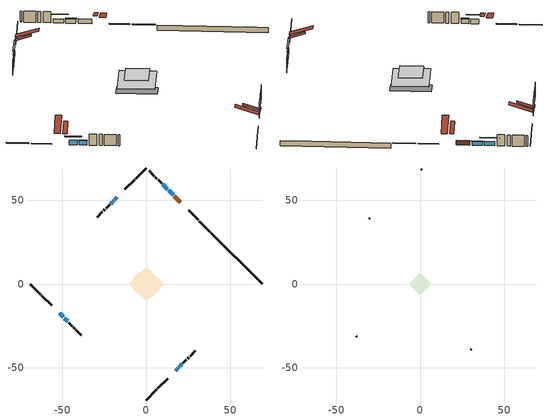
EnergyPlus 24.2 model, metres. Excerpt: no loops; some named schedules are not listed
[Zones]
conditioned space
 floor adiabatic (AdiabaticFloorConstruction): -10.33,0 0,10.33 10.33,0 0,-10.33 z3.1
 floor foundation (Slab1 construction): -7.65,3.83 -3.83,7.65 7.65,-3.83 3.83,-7.65 z-1.6
 wall outside (RimJoist1 construction): 0,-69.22 6.3,-62.91 / -69.22,0 -62.91,-6.3 / 0,69.22 -6.3,62.91 / 37.95,31.26 31.65,37.57 z0.66:0.96
 wall outside (RimJoist2 construction): 6.96,-62.25 12.7,-56.52 / -62.25,-6.96 -56.52,-12.7 / -6.96,62.25 -12.7,56.52 / 30.99,38.22 25.25,43.96 z0.66:0.96
 wall outside (AdiabaticWallConstruction 1): 20.4,48.82 16.72,52.49 z0.66:2.69
 wall outside (AdiabaticWallConstruction): 16.07,53.15 13.28,55.93 z0.66:2.36; -17.55,51.66 -18.84,50.37 / 17.55,-51.66 18.84,-50.37 z0.66:1.85; -51.66,-17.55 -49.56,-19.65 z0.66:2.59; -19.5,49.72 -19.7,49.52 / 19.5,-49.72 19.7,-49.52 z0.66:1.02; -20.35,48.86 -21.24,47.98 / 20.35,-48.86 21.24,-47.98 z0.66:2.29; -48.91,-20.31 -46.87,-22.35 z0.66:2.53; 12.63,56.59 9.76,59.45 z0.66:2.42
 wall outside (Wall1 construction): 21.89,-47.32 23.98,-45.24 / -46.21,-23 -44.13,-25.09 / -21.89,47.32 -23.98,45.24 / 9.11,60.11 7.02,62.2 z0.66:5.54
 wall outside (Wall2 construction): 24.64,-44.58 25.48,-43.73 / -43.47,-25.75 -42.63,-26.59 / -24.64,44.58 -25.48,43.73 / 6.36,62.85 5.52,63.7 z0.66:5.54
 wall outside (Wall3 construction): 26.14,-43.08 29.34,-39.87 / -41.97,-27.25 -38.77,-30.45 / -26.14,43.08 -29.34,39.87 / 4.86,64.36 1.66,67.56 z0.66:5.54
 wall foundation (FoundationWall1 construction): 38.61,30.61,-1.6 38.61,30.61,0.66 66.16,3.06,0.66 66.16,3.06,0.61 69.22,0,0.61 69.22,0,-1.6
 window (WindowConstruction): 16.07,53.15 13.28,55.93 z0.66:2.36
 window (WindowConstruction 5): -17.55,51.66 -18.84,50.37 z0.66:1.85
 window (WindowConstruction 6): 17.55,-51.66 18.84,-50.37 z0.66:1.85
 window (WindowConstruction 7): -51.66,-17.55 -49.56,-19.65 z0.66:2.59
 window (WindowConstruction 8): -19.5,49.72 -19.7,49.52 z0.66:1.02
 window (WindowConstruction 9): 19.5,-49.72 19.7,-49.52 z0.66:1.02
 window (WindowConstruction 1): -20.35,48.86 -21.24,47.98 z0.66:2.28
 window (WindowConstruction 2): 20.35,-48.86 21.24,-47.98 z0.66:2.28
 window (WindowConstruction 3): -48.91,-20.31 -46.87,-22.34 z0.66:2.53
 window (WindowConstruction 4): 12.63,56.59 9.76,59.45 z0.66:2.42
 door (Door): 20.4,48.82 16.72,52.49 z0.66:2.69
 ceiling adiabatic (AdiabaticFloorConstruction): 0,-10.33 10.33,0 0,10.33 -10.33,0 z3.1
 roof outside (Roof2 construction): 16.9,-52.32,5.54 12.46,-47.88,7.63 11.28,-49.05,7.63 15.73,-53.49,5.54; -52.32,-16.9,5.54 -47.88,-12.46,7.63 -49.05,-11.28,7.63 -53.49,-15.73,5.54; -16.9,52.32,5.54 -12.46,47.88,7.63 -11.28,49.05,7.63 -15.73,53.49,5.54; 21.06,48.16,5.54 16.61,43.72,7.63 17.78,42.55,7.63 22.23,46.99,5.54
attic - vented
 floor to conditioned space (Floor1 construction Reversed): -6.68,0 0,6.68 6.68,0 0,-6.68 z5.54
 wall outside (Wall4 construction): 30,-39.22 30.34,-38.87 / -38.11,-31.11 -37.77,-31.45 / -30,39.22 -30.34,38.87 / 1,68.22 0.66,68.56 z0.66:5.54
 roof outside (Roof1 construction): 15.07,-54.15,5.54 8.57,-47.64,8.6 6.85,-49.36,8.6 13.36,-55.86,5.54; -54.15,-15.07,5.54 -47.64,-8.57,8.6 -49.36,-6.85,8.6 -55.86,-13.36,5.54; -15.07,54.15,5.54 -8.57,47.64,8.6 -6.85,49.36,8.6 -13.36,55.86,5.54; 22.88,46.33,5.54 16.38,39.83,8.6 18.09,38.11,8.6 24.6,44.62,5.54
shading: 13.14,56.07 16.21,53.01 16.5,53.3 13.43,56.36 z2.57; -20.17,49.04 -16.22,52.99 -16.52,53.28 -20.46,49.33 z3.73; 20.17,-49.04 16.22,-52.99 16.52,-53.28 20.46,-49.33 z3.73; -48.23,-20.98 -52.99,-16.22 -53.28,-16.52 -48.52,-21.27 z4.47; -22.75,46.47 -16.45,52.77 -16.74,53.06 -23.04,46.76 z5.34; 22.75,-46.47 16.45,-52.77 16.74,-53.06 23.04,-46.76 z5.34; -21.38,47.84 -20.21,49.01 -20.5,49.3 -21.67,48.13 z2.49; 21.38,-47.84 20.21,-49.01 20.5,-49.3 21.67,-48.13 z2.49; -46.73,-22.49 -49.05,-20.17 -49.34,-20.46 -47.02,-22.78 z2.73; 8.43,60.78 13.96,55.26 14.25,55.55 8.72,61.07 z4.3
[Building]
Building 1: Terrain=Suburbs
[Site:Location]
Montreal Intl AP_QC: Latitude {deg}=45.47; Longitude {deg}=-73.74; Time Zone {hr}=-5; Elevation {m}=36; Keep Site Location Information=Yes
[Site:GroundTemperature:Shallow]
2.07863, -0.316383, -0.508184, 0.628371, 5.19101, 9.73239, 13.6695, 16.1636, 16.3755, 14.347, 10.5102, 6.10817
[Site:WaterMainsTemperature]
Calculation Method=Schedule; Temperature Schedule=mains temperature schedule
[Material] Roughness=Rough; Thermal Absorptance=0.9
Name | Thickness {m} | Conductivity {W/m-K} | Density {kg/m3} | Specific Heat {J/kg-K} | Solar Absorptance | Visible Absorptance
asphalt or fiberglass shingles | 0.00635 | 0.162714 | 1121.4 | 1465.45 | 0.84 | 0.84
ceiling loosefill ins | 0.338667 | 0.0480833 | 16.02 | 1046.75 | 0.7 | 0.7
ceiling stud and cavity | 0.1397 | 0.197847 | 65.682 | 1177.47 | 0.7 | 0.7
concrete 4.0 in. | 0.1016 | 1.803125 | 2242.8 | 837.4 | 0.7 | 0.7
concrete 8.0 in. | 0.2032 | 1.803125 | 2242.8 | 837.4 | 0.7 | 0.7
door material | 0.04445 | 0.188738 | 512.64 | 1214.23 | 0.7 | 0.7
exterior vertical ins | 0.0155338 | 0.029427 | 32.04 | 1214.23 | 0.7 | 0.7
floor covering | 0.0127 | 0.0433444 | 54.468 | 1339.84 | 0.6 | 0.6
floor rigid ins; wall rigid ins 1 | 0.512978 | 0.029427 | 32.04 | 1214.23 | 0.7 | 0.7
floor stud and cavity | 0.1397 | 1.75129 | 37.0049 | 1207.88 | 0.7 | 0.7
furniture material conditioned space 1 | 0.1524 | 0.115458 | 640.8 | 1214.23 | 0.6 | 0.6
gypsum board | 0.0127 | 0.160291 | 801 | 837.4 | 0.6 | 0.6
gypsum board 1 | 0.0127 | 0.160291 | 801 | 837.4 | 0.7 | 0.7
osb sheathing 0.5 in. | 0.0127 | 0.115458 | 512.64 | 1214.23 | 0.7 | 0.7
osb sheathing 0.75 in. | 0.01905 | 0.115458 | 512.64 | 1214.23 | 0.7 | 0.7
osb sheathing 2.0 in. | 0.0508 | 0.115458 | 512.64 | 1214.23 | 0.7 | 0.7
rim joist stud and cavity | 0.0508 | 0.0451784 | 125.044 | 1163.47 | 0.6 | 0.6
rim joist stud and cavity 1 | 0.0508 | 0.0290657 | 125.044 | 1163.47 | 0.6 | 0.6
roof rigid ins; wall rigid ins | 0.051816 | 0.029427 | 32.04 | 1214.23 | 0.7 | 0.7
roof stud and cavity | 0.2032 | 0.170765 | 78.34581 | 1123.46 | 0.7 | 0.7
wall stud and cavity | 0.1397 | 0.241155 | 139.0536 | 1170.24 | 0.7 | 0.7
wall stud and cavity 1 | 0.1397 | 0.226685 | 139.0536 | 1170.24 | 0.7 | 0.7
wall stud and cavity 2 | 0.1397 | 0.215597 | 139.0536 | 1170.24 | 0.7 | 0.7
wall stud and cavity 3 | 0.0889 | 6.1454 | 50.32683 | 1063.81 | 0.6 | 0.6
wall stud and cavity 4 | 0.0889 | 0.380278 | 52.3479 | 1209.89 | 0.7 | 0.7
wall stud and cavity 5 | 0.0889 | 0.391764 | 83.0341 | 1211.67 | 0.7 | 0.7
wood siding | 0.0254 | 0.102417 | 544.68 | 1172.36 | 0.4 | 0.4
wood siding 1 | 0.00254 | 0.102417 | 544.68 | 1172.36 | 0.4 | 0.4
wood siding 2; wood siding 3; wood siding 4 | 0.0254 | 0.102417 | 544.68 | 1172.36 | 0.7 | 0.7
[WindowMaterial:SimpleGlazingSystem]
Name | U-Factor {W/m2-K} | Solar Heat Gain Coefficient
WindowMaterial | 2.90373 | 0.68
WindowMaterial 1 | 2.907136 | 0.68
WindowMaterial 2 | 2.89578 | 0.69
WindowMaterial 3 | 2.90089 | 0.68
WindowMaterial 4 | 2.9378 | 0.65
WindowMaterial 5 | 2.89351 | 0.69
WindowMaterial 6 | 3.26258 | 0.43
[Construction]
AdiabaticFloorConstruction: floor stud and cavity, floor rigid ins, osb sheathing 0.75 in., floor covering
AdiabaticWallConstruction: wood siding 3, wall rigid ins 1, wall stud and cavity 4, gypsum board
AdiabaticWallConstruction 1: wood siding 4, wall rigid ins 1, wall stud and cavity 4, gypsum board
Door: door material
Floor1 construction Reversed: gypsum board, ceiling stud and cavity, ceiling loosefill ins
FoundationWall1 construction: concrete 8.0 in., gypsum board 1
furniture construction conditioned space 1: furniture material conditioned space 1
PartitionWallConstruction: gypsum board, wall stud and cavity 5, gypsum board
RimJoist1 construction: wood siding 2, osb sheathing 2.0 in., rim joist stud and cavity
RimJoist2 construction: wood siding 2, osb sheathing 2.0 in., rim joist stud and cavity 1
Roof1 construction: asphalt or fiberglass shingles
Roof2 construction: asphalt or fiberglass shingles, roof rigid ins, osb sheathing 0.75 in., roof stud and cavity, gypsum board
Slab1 construction: concrete 4.0 in.
Wall1 construction: wood siding, wall rigid ins, osb sheathing 0.5 in., wall stud and cavity, gypsum board
Wall2 construction: wood siding, wall rigid ins, osb sheathing 0.5 in., wall stud and cavity 1, gypsum board
Wall3 construction: wood siding, wall rigid ins, osb sheathing 0.5 in., wall stud and cavity 2, gypsum board
Wall4 construction: wood siding 1, wall stud and cavity 3
WindowConstruction: WindowMaterial
WindowConstruction 1; WindowConstruction 2: WindowMaterial 1
WindowConstruction 3: WindowMaterial 2
WindowConstruction 4: WindowMaterial 3
WindowConstruction 5; WindowConstruction 6: WindowMaterial 4
WindowConstruction 7: WindowMaterial 5
WindowConstruction 8; WindowConstruction 9: WindowMaterial 6
[Zone] Multiplier=1; Part of Total Floor Area=Yes
Name | Volume {m3}
attic - vented | 44.3939
conditioned space | 752.8
[Space]
Name | Zone | Volume {m3}
attic - vented 1 | attic - vented | 44.3939
conditioned space 1 | conditioned space | 752.8
[ZoneInfiltration:EffectiveLeakageArea]
infil attic - vented 1: Zone or Space=attic - vented 1; Schedule=Always On Discrete; Effective Air Leakage Area {cm2}=3567.6; Stack Coefficient=0.000552341; Wind Coefficient=1.5879e-05
[ZoneMixing]
whole house fan mix: Zone or Space=attic - vented; Schedule=Always On Continuous; Design Flow Rate Calculation Method=Flow/Zone; Design Flow Rate {m3/s}=0; Source Zone or Space=conditioned space
[SurfaceProperty:ExposedFoundationPerimeter]
Slab1: Exposed Perimeter Calculation Method=TotalExposedPerimeter; Total Exposed Perimeter {m}=43.283
[InternalMass] Zone or ZoneList=conditioned space; Space or SpaceList=conditioned space 1
Name | Construction | Surface Area {m2}
furniture mass conditioned space 1 | furniture construction conditioned space 1 | 120.44
partition wall mass | PartitionWallConstruction | 301.101
[Lights]
interior lighting: Zone or ZoneList or Space or SpaceList=conditioned space 1; Schedule=interior lighting schedule; Design Level Calculation Method=LightingLevel; Lighting Level {W}=343.2; Return Air Fraction=0; Fraction Radiant=0.6; Fraction Visible=0.2; Fraction Replaceable=1
[People]
occupants: Zone or ZoneList or Space or SpaceList=conditioned space 1; Number of People Schedule=occupants schedule; Number of People Calculation Method=People; Number of People=3; Fraction Radiant=0.314171; Sensible Heat Fraction=0.56303; Activity Level Schedule=occupants activity schedule; Carbon Dioxide Generation Rate {m3/s-W}=0; Enable ASHRAE 55 Comfort Warnings=No; Mean Radiant Temperature Calculation Type=EnclosureAveraged
[ElectricEquipment] Zone or ZoneList or Space or SpaceList=conditioned space 1; Design Level Calculation Method=EquipmentLevel
Name | Schedule | Design Level {W} | Fraction Latent | Fraction Radiant | Fraction Lost
clothes dryer | clothes dryer schedule | 140.772 | 0.015 | 0.081 | 0.85
clothes washer | clothes washer schedule | 32.1985 | 0.03 | 0.162 | 0.7
cooking range | cooking range schedule | 215.147 | 0.08 | 0.432 | 0.2
dishwasher | dishwasher schedule | 66.8632 | 0.3 | 0.18 | 0.4
fridge | fridge schedule | 72.9452 | 0 | 0.6 | 0
mech vent house fan | mech vent house fan schedule | 0 | 0 | 0 | 1
mech vent house fan cfis | mech vent house fan cfis schedule | 0 | 0 | 0 | 0
misc plug loads | misc plug loads schedule | 494.7 | 0.045 | 0.513 | 0.1
whole house fan | Always On Discrete | 0 | 0 | 0 | 1
[OtherEquipment] Zone or ZoneList or Space or SpaceList=conditioned space 1; Design Level Calculation Method=EquipmentLevel
Name | Fuel Type | Schedule | Design Level {W} | Fraction Latent | Fraction Radiant | Fraction Lost
clothes dryer 1 | Electricity | clothes dryer schedule | 0 | 0.015 | 0.081 | 0.85
cooking range 1 | Electricity | cooking range schedule | 0 | 0.08 | 0.432 | 0.2
general water use latent | None | general water use schedule | 62.594 | 1 | 0 | 0
general water use sensible | None | general water use schedule | -61.6891 | 0 | 0.6 | 0
mech vent house fan latent load | None | Always On Discrete | 0 | 1 | 0 | 0
mech vent house fan sensible load | None | Always On Discrete | 0 | 0 | 0 | 0
water heater energy adjustment1 | Electricity | Always On Discrete | 0.01 | 0 | 0 | 1
[ZoneInfiltration:DesignFlowRate] Zone or ZoneList or Space or SpaceList=conditioned space 1; Schedule=Always On Discrete; Design Flow Rate Calculation Method=Flow/Zone; Design Flow Rate {m3/s}=0
infil flow; natural vent flow; whole house fan flow
[Foundation:Kiva]
Foundation Kiva 1: Initial Indoor Air Temperature {C}=21; Wall Height Above Grade {m}=0.660014; Wall Depth Below Slab {m}=0.2032; Custom Block Material Name 1=exterior vertical ins; Custom Block Depth 1 {m}=2.26; Custom Block X Position 1 {m}=0.2159; Custom Block Z Position 1 {m}=0
[Foundation:Kiva:Settings]
Soil Conductivity {W/m-K}=0.849921; Soil Density {kg/m3}=1842.3; Soil Specific Heat {J/kg-K}=418.7; Ground Solar Absorptivity=0.9; Ground Thermal Absorptivity=0.9; Ground Surface Roughness {m}=0.03; Far-Field Width {m}=40; Deep-Ground Boundary Condition=ZeroFlux; Deep-Ground Depth {m}=40; Minimum Cell Dimension {m}=0.2; Maximum Cell Growth Coefficient=3; Simulation Timestep=Timestep
[Exterior:Lights]
exterior lighting: Schedule=exterior lighting schedule; Design Level {W}=75.6
[Schedule:Constant]
Name | Hourly Value
Always On Continuous; mech vent house fan schedule; mech vent house fan cfis schedule; Always On Discrete | 1
occupants activity schedule | 117.228
fridge schedule | 0
[Schedule:Week:Daily]
interior lighting schedule Week Rule - Jan1-Jan27: interior lighting schedule day, interior lighting schedule day, interior lighting schedule day, interior lighting schedule day, interior lighting schedule day, interior lighting schedule day, interior lighting schedule day, interior lighting schedule default day, interior lighting schedule default day, interior lighting schedule default day, interior lighting schedule default day, interior lighting schedule default day
interior lighting schedule Week Rule - Jan28-Feb3: interior lighting schedule day, interior lighting schedule day, interior lighting schedule day, interior lighting schedule day, interior lighting schedule day 1, interior lighting schedule day 1, interior lighting schedule day 1, interior lighting schedule default day, interior lighting schedule default day, interior lighting schedule default day, interior lighting schedule default day, interior lighting schedule default day
interior lighting schedule Week Rule - Feb4-Feb24: interior lighting schedule day 1, interior lighting schedule day 1, interior lighting schedule day 1, interior lighting schedule day 1, interior lighting schedule day 1, interior lighting schedule day 1, interior lighting schedule day 1, interior lighting schedule default day, interior lighting schedule default day, interior lighting schedule default day, interior lighting schedule default day, interior lighting schedule default day
interior lighting schedule Week Rule - Feb25-Mar3: interior lighting schedule day 1, interior lighting schedule day 1, interior lighting schedule day 1, interior lighting schedule day 1, interior lighting schedule day 2, interior lighting schedule day 2, interior lighting schedule day 2, interior lighting schedule default day, interior lighting schedule default day, interior lighting schedule default day, interior lighting schedule default day, interior lighting schedule default day
interior lighting schedule Week Rule - Mar4-Mar31: interior lighting schedule day 2, interior lighting schedule day 2, interior lighting schedule day 2, interior lighting schedule day 2, interior lighting schedule day 2, interior lighting schedule day 2, interior lighting schedule day 2, interior lighting schedule default day, interior lighting schedule default day, interior lighting schedule default day, interior lighting schedule default day, interior lighting schedule default day
interior lighting schedule Week Rule - Apr1-Apr28: interior lighting schedule day 3, interior lighting schedule day 3, interior lighting schedule day 3, interior lighting schedule day 3, interior lighting schedule day 3, interior lighting schedule day 3, interior lighting schedule day 3, interior lighting schedule default day, interior lighting schedule default day, interior lighting schedule default day, interior lighting schedule default day, interior lighting schedule default day
interior lighting schedule Week Rule - Apr29-May5: interior lighting schedule day 3, interior lighting schedule day 3, interior lighting schedule day 4, interior lighting schedule day 4, interior lighting schedule day 4, interior lighting schedule day 4, interior lighting schedule day 4, interior lighting schedule default day, interior lighting schedule default day, interior lighting schedule default day, interior lighting schedule default day, interior lighting schedule default day
interior lighting schedule Week Rule - May6-May26: interior lighting schedule day 4, interior lighting schedule day 4, interior lighting schedule day 4, interior lighting schedule day 4, interior lighting schedule day 4, interior lighting schedule day 4, interior lighting schedule day 4, interior lighting schedule default day, interior lighting schedule default day, interior lighting schedule default day, interior lighting schedule default day, interior lighting schedule default day
interior lighting schedule Week Rule - May27-Jun2: interior lighting schedule day 4, interior lighting schedule day 4, interior lighting schedule day 4, interior lighting schedule day 4, interior lighting schedule day 4, interior lighting schedule day 5, interior lighting schedule day 5, interior lighting schedule default day, interior lighting schedule default day, interior lighting schedule default day, interior lighting schedule default day, interior lighting schedule default day
interior lighting schedule Week Rule - Jun3-Jun30: interior lighting schedule day 5, interior lighting schedule day 5, interior lighting schedule day 5, interior lighting schedule day 5, interior lighting schedule day 5, interior lighting schedule day 5, interior lighting schedule day 5, interior lighting schedule default day, interior lighting schedule default day, interior lighting schedule default day, interior lighting schedule default day, interior lighting schedule default day
interior lighting schedule Week Rule - Jul1-Jul28: interior lighting schedule day 6, interior lighting schedule day 6, interior lighting schedule day 6, interior lighting schedule day 6, interior lighting schedule day 6, interior lighting schedule day 6, interior lighting schedule day 6, interior lighting schedule default day, interior lighting schedule default day, interior lighting schedule default day, interior lighting schedule default day, interior lighting schedule default day
interior lighting schedule Week Rule - Jul29-Aug4: interior lighting schedule day 6, interior lighting schedule day 6, interior lighting schedule day 6, interior lighting schedule day 7, interior lighting schedule day 7, interior lighting schedule day 7, interior lighting schedule day 7, interior lighting schedule default day, interior lighting schedule default day, interior lighting schedule default day, interior lighting schedule default day, interior lighting schedule default day
interior lighting schedule Week Rule - Aug5-Aug25: interior lighting schedule day 7, interior lighting schedule day 7, interior lighting schedule day 7, interior lighting schedule day 7, interior lighting schedule day 7, interior lighting schedule day 7, interior lighting schedule day 7, interior lighting schedule default day, interior lighting schedule default day, interior lighting schedule default day, interior lighting schedule default day, interior lighting schedule default day
interior lighting schedule Week Rule - Aug26-Sep1: interior lighting schedule day 7, interior lighting schedule day 7, interior lighting schedule day 7, interior lighting schedule day 7, interior lighting schedule day 7, interior lighting schedule day 7, interior lighting schedule day 8, interior lighting schedule default day, interior lighting schedule default day, interior lighting schedule default day, interior lighting schedule default day, interior lighting schedule default day
interior lighting schedule Week Rule - Sep2-Sep29: interior lighting schedule day 8, interior lighting schedule day 8, interior lighting schedule day 8, interior lighting schedule day 8, interior lighting schedule day 8, interior lighting schedule day 8, interior lighting schedule day 8, interior lighting schedule default day, interior lighting schedule default day, interior lighting schedule default day, interior lighting schedule default day, interior lighting schedule default day
interior lighting schedule Week Rule - Sep30-Oct6: interior lighting schedule day 8, interior lighting schedule day 9, interior lighting schedule day 9, interior lighting schedule day 9, interior lighting schedule day 9, interior lighting schedule day 9, interior lighting schedule day 9, interior lighting schedule default day, interior lighting schedule default day, interior lighting schedule default day, interior lighting schedule default day, interior lighting schedule default day
interior lighting schedule Week Rule - Oct7-Oct27: interior lighting schedule day 9, interior lighting schedule day 9, interior lighting schedule day 9, interior lighting schedule day 9, interior lighting schedule day 9, interior lighting schedule day 9, interior lighting schedule day 9, interior lighting schedule default day, interior lighting schedule default day, interior lighting schedule default day, interior lighting schedule default day, interior lighting schedule default day
interior lighting schedule Week Rule - Oct28-Nov3: interior lighting schedule day 9, interior lighting schedule day 9, interior lighting schedule day 9, interior lighting schedule day 9, interior lighting schedule day 10, interior lighting schedule day 10, interior lighting schedule day 10, interior lighting schedule default day, interior lighting schedule default day, interior lighting schedule default day, interior lighting schedule default day, interior lighting schedule default day
interior lighting schedule Week Rule - Nov4-Nov24: interior lighting schedule day 10, interior lighting schedule day 10, interior lighting schedule day 10, interior lighting schedule day 10, interior lighting schedule day 10, interior lighting schedule day 10, interior lighting schedule day 10, interior lighting schedule default day, interior lighting schedule default day, interior lighting schedule default day, interior lighting schedule default day, interior lighting schedule default day
interior lighting schedule Week Rule - Nov25-Dec1: interior lighting schedule day 10, interior lighting schedule day 10, interior lighting schedule day 10, interior lighting schedule day 10, interior lighting schedule day 10, interior lighting schedule day 10, interior lighting schedule day 11, interior lighting schedule default day, interior lighting schedule default day, interior lighting schedule default day, interior lighting schedule default day, interior lighting schedule default day
interior lighting schedule Week Rule - Dec2-Dec31: interior lighting schedule day 11, interior lighting schedule day 11, interior lighting schedule day 11, interior lighting schedule day 11, interior lighting schedule day 11, interior lighting schedule day 11, interior lighting schedule day 11, interior lighting schedule default day, interior lighting schedule default day, interior lighting schedule default day, interior lighting schedule default day, interior lighting schedule default day
occupants schedule Week Rule - Jan1-Dec31: occupants schedule day, occupants schedule day, occupants schedule day, occupants schedule day, occupants schedule day, occupants schedule day, occupants schedule day, occupants schedule default day, occupants schedule default day, occupants schedule default day, occupants schedule default day, occupants schedule default day
clothes dryer schedule Week Rule - Jan1-Dec31: clothes dryer schedule day, clothes dryer schedule day, clothes dryer schedule day, clothes dryer schedule day, clothes dryer schedule day, clothes dryer schedule day, clothes dryer schedule day, clothes dryer schedule default day, clothes dryer schedule default day, clothes dryer schedule default day, clothes dryer schedule default day, clothes dryer schedule default day
clothes washer schedule Week Rule - Jan1-Dec31: clothes washer schedule day, clothes washer schedule day, clothes washer schedule day, clothes washer schedule day, clothes washer schedule day, clothes washer schedule day, clothes washer schedule day, clothes washer schedule default day, clothes washer schedule default day, clothes washer schedule default day, clothes washer schedule default day, clothes washer schedule default day
cooking range schedule Week Rule - Jan1-Dec31: cooking range schedule day, cooking range schedule day, cooking range schedule day, cooking range schedule day, cooking range schedule day, cooking range schedule day, cooking range schedule day, cooking range schedule default day, cooking range schedule default day, cooking range schedule default day, cooking range schedule default day, cooking range schedule default day
dishwasher schedule Week Rule - Jan1-Dec31: dishwasher schedule day, dishwasher schedule day, dishwasher schedule day, dishwasher schedule day, dishwasher schedule day, dishwasher schedule day, dishwasher schedule day, dishwasher schedule default day, dishwasher schedule default day, dishwasher schedule default day, dishwasher schedule default day, dishwasher schedule default day
misc plug loads schedule Week Rule - Jan1-Dec31: misc plug loads schedule day, misc plug loads schedule day, misc plug loads schedule day, misc plug loads schedule day, misc plug loads schedule day, misc plug loads schedule day, misc plug loads schedule day, misc plug loads schedule default day, misc plug loads schedule default day, misc plug loads schedule default day, misc plug loads schedule default day, misc plug loads schedule default day
general water use schedule Week Rule - Jan1-Dec31: general water use schedule day, general water use schedule day, general water use schedule day, general water use schedule day, general water use schedule day, general water use schedule day, general water use schedule day, general water use schedule default day, general water use schedule default day, general water use schedule default day, general water use schedule default day, general water use schedule default day
exterior lighting schedule Week Rule - Jan1-Jan27: exterior lighting schedule day, exterior lighting schedule day, exterior lighting schedule day, exterior lighting schedule day, exterior lighting schedule day, exterior lighting schedule day, exterior lighting schedule day, exterior lighting schedule default day, exterior lighting schedule default day, exterior lighting schedule default day, exterior lighting schedule default day, exterior lighting schedule default day
exterior lighting schedule Week Rule - Jan28-Feb3: exterior lighting schedule day, exterior lighting schedule day, exterior lighting schedule day, exterior lighting schedule day, exterior lighting schedule day 1, exterior lighting schedule day 1, exterior lighting schedule day 1, exterior lighting schedule default day, exterior lighting schedule default day, exterior lighting schedule default day, exterior lighting schedule default day, exterior lighting schedule default day
exterior lighting schedule Week Rule - Feb4-Feb24: exterior lighting schedule day 1, exterior lighting schedule day 1, exterior lighting schedule day 1, exterior lighting schedule day 1, exterior lighting schedule day 1, exterior lighting schedule day 1, exterior lighting schedule day 1, exterior lighting schedule default day, exterior lighting schedule default day, exterior lighting schedule default day, exterior lighting schedule default day, exterior lighting schedule default day
exterior lighting schedule Week Rule - Feb25-Mar3: exterior lighting schedule day 1, exterior lighting schedule day 1, exterior lighting schedule day 1, exterior lighting schedule day 1, exterior lighting schedule day 2, exterior lighting schedule day 2, exterior lighting schedule day 2, exterior lighting schedule default day, exterior lighting schedule default day, exterior lighting schedule default day, exterior lighting schedule default day, exterior lighting schedule default day
exterior lighting schedule Week Rule - Mar4-Mar31: exterior lighting schedule day 2, exterior lighting schedule day 2, exterior lighting schedule day 2, exterior lighting schedule day 2, exterior lighting schedule day 2, exterior lighting schedule day 2, exterior lighting schedule day 2, exterior lighting schedule default day, exterior lighting schedule default day, exterior lighting schedule default day, exterior lighting schedule default day, exterior lighting schedule default day
exterior lighting schedule Week Rule - Apr1-Apr28: exterior lighting schedule day 3, exterior lighting schedule day 3, exterior lighting schedule day 3, exterior lighting schedule day 3, exterior lighting schedule day 3, exterior lighting schedule day 3, exterior lighting schedule day 3, exterior lighting schedule default day, exterior lighting schedule default day, exterior lighting schedule default day, exterior lighting schedule default day, exterior lighting schedule default day
exterior lighting schedule Week Rule - Apr29-May5: exterior lighting schedule day 3, exterior lighting schedule day 3, exterior lighting schedule day 4, exterior lighting schedule day 4, exterior lighting schedule day 4, exterior lighting schedule day 4, exterior lighting schedule day 4, exterior lighting schedule default day, exterior lighting schedule default day, exterior lighting schedule default day, exterior lighting schedule default day, exterior lighting schedule default day
exterior lighting schedule Week Rule - May6-May26: exterior lighting schedule day 4, exterior lighting schedule day 4, exterior lighting schedule day 4, exterior lighting schedule day 4, exterior lighting schedule day 4, exterior lighting schedule day 4, exterior lighting schedule day 4, exterior lighting schedule default day, exterior lighting schedule default day, exterior lighting schedule default day, exterior lighting schedule default day, exterior lighting schedule default day
exterior lighting schedule Week Rule - May27-Jun2: exterior lighting schedule day 4, exterior lighting schedule day 4, exterior lighting schedule day 4, exterior lighting schedule day 4, exterior lighting schedule day 4, exterior lighting schedule day 5, exterior lighting schedule day 5, exterior lighting schedule default day, exterior lighting schedule default day, exterior lighting schedule default day, exterior lighting schedule default day, exterior lighting schedule default day
exterior lighting schedule Week Rule - Jun3-Jun30: exterior lighting schedule day 5, exterior lighting schedule day 5, exterior lighting schedule day 5, exterior lighting schedule day 5, exterior lighting schedule day 5, exterior lighting schedule day 5, exterior lighting schedule day 5, exterior lighting schedule default day, exterior lighting schedule default day, exterior lighting schedule default day, exterior lighting schedule default day, exterior lighting schedule default day
exterior lighting schedule Week Rule - Jul1-Jul28: exterior lighting schedule day 6, exterior lighting schedule day 6, exterior lighting schedule day 6, exterior lighting schedule day 6, exterior lighting schedule day 6, exterior lighting schedule day 6, exterior lighting schedule day 6, exterior lighting schedule default day, exterior lighting schedule default day, exterior lighting schedule default day, exterior lighting schedule default day, exterior lighting schedule default day
exterior lighting schedule Week Rule - Jul29-Aug4: exterior lighting schedule day 6, exterior lighting schedule day 6, exterior lighting schedule day 6, exterior lighting schedule day 7, exterior lighting schedule day 7, exterior lighting schedule day 7, exterior lighting schedule day 7, exterior lighting schedule default day, exterior lighting schedule default day, exterior lighting schedule default day, exterior lighting schedule default day, exterior lighting schedule default day
exterior lighting schedule Week Rule - Aug5-Aug25: exterior lighting schedule day 7, exterior lighting schedule day 7, exterior lighting schedule day 7, exterior lighting schedule day 7, exterior lighting schedule day 7, exterior lighting schedule day 7, exterior lighting schedule day 7, exterior lighting schedule default day, exterior lighting schedule default day, exterior lighting schedule default day, exterior lighting schedule default day, exterior lighting schedule default day
exterior lighting schedule Week Rule - Aug26-Sep1: exterior lighting schedule day 7, exterior lighting schedule day 7, exterior lighting schedule day 7, exterior lighting schedule day 7, exterior lighting schedule day 7, exterior lighting schedule day 7, exterior lighting schedule day 8, exterior lighting schedule default day, exterior lighting schedule default day, exterior lighting schedule default day, exterior lighting schedule default day, exterior lighting schedule default day
exterior lighting schedule Week Rule - Sep2-Sep29: exterior lighting schedule day 8, exterior lighting schedule day 8, exterior lighting schedule day 8, exterior lighting schedule day 8, exterior lighting schedule day 8, exterior lighting schedule day 8, exterior lighting schedule day 8, exterior lighting schedule default day, exterior lighting schedule default day, exterior lighting schedule default day, exterior lighting schedule default day, exterior lighting schedule default day
exterior lighting schedule Week Rule - Sep30-Oct6: exterior lighting schedule day 8, exterior lighting schedule day 9, exterior lighting schedule day 9, exterior lighting schedule day 9, exterior lighting schedule day 9, exterior lighting schedule day 9, exterior lighting schedule day 9, exterior lighting schedule default day, exterior lighting schedule default day, exterior lighting schedule default day, exterior lighting schedule default day, exterior lighting schedule default day
exterior lighting schedule Week Rule - Oct7-Oct27: exterior lighting schedule day 9, exterior lighting schedule day 9, exterior lighting schedule day 9, exterior lighting schedule day 9, exterior lighting schedule day 9, exterior lighting schedule day 9, exterior lighting schedule day 9, exterior lighting schedule default day, exterior lighting schedule default day, exterior lighting schedule default day, exterior lighting schedule default day, exterior lighting schedule default day
exterior lighting schedule Week Rule - Oct28-Nov3: exterior lighting schedule day 9, exterior lighting schedule day 9, exterior lighting schedule day 9, exterior lighting schedule day 9, exterior lighting schedule day 10, exterior lighting schedule day 10, exterior lighting schedule day 10, exterior lighting schedule default day, exterior lighting schedule default day, exterior lighting schedule default day, exterior lighting schedule default day, exterior lighting schedule default day
exterior lighting schedule Week Rule - Nov4-Nov24: exterior lighting schedule day 10, exterior lighting schedule day 10, exterior lighting schedule day 10, exterior lighting schedule day 10, exterior lighting schedule day 10, exterior lighting schedule day 10, exterior lighting schedule day 10, exterior lighting schedule default day, exterior lighting schedule default day, exterior lighting schedule default day, exterior lighting schedule default day, exterior lighting schedule default day
exterior lighting schedule Week Rule - Nov25-Dec1: exterior lighting schedule day 10, exterior lighting schedule day 10, exterior lighting schedule day 10, exterior lighting schedule day 10, exterior lighting schedule day 10, exterior lighting schedule day 10, exterior lighting schedule day 11, exterior lighting schedule default day, exterior lighting schedule default day, exterior lighting schedule default day, exterior lighting schedule default day, exterior lighting schedule default day
exterior lighting schedule Week Rule - Dec2-Dec31: exterior lighting schedule day 11, exterior lighting schedule day 11, exterior lighting schedule day 11, exterior lighting schedule day 11, exterior lighting schedule day 11, exterior lighting schedule day 11, exterior lighting schedule day 11, exterior lighting schedule default day, exterior lighting schedule default day, exterior lighting schedule default day, exterior lighting schedule default day, exterior lighting schedule default day
[Schedule:Year]
interior lighting schedule: interior lighting schedule Week Rule - Jan1-Jan27, 1, 1, 1, 27, interior lighting schedule Week Rule - Jan28-Feb3, 1, 28, 2, 3, interior lighting schedule Week Rule - Feb4-Feb24, 2, 4, 2, 24, interior lighting schedule Week Rule - Feb25-Mar3, 2, 25, 3, 3, interior lighting schedule Week Rule - Mar4-Mar31, 3, 4, 3, 31, interior lighting schedule Week Rule - Apr1-Apr28, 4, 1, 4, 28, interior lighting schedule Week Rule - Apr29-May5, 4, 29, 5, 5, interior lighting schedule Week Rule - May6-May26, 5, 6, 5, 26, interior lighting schedule Week Rule - May27-Jun2, 5, 27, 6, 2, interior lighting schedule Week Rule - Jun3-Jun30, 6, 3, 6, 30, interior lighting schedule Week Rule - Jul1-Jul28, 7, 1, 7, 28, interior lighting schedule Week Rule - Jul29-Aug4, 7, 29, 8, 4, interior lighting schedule Week Rule - Aug5-Aug25, 8, 5, 8, 25, interior lighting schedule Week Rule - Aug26-Sep1, 8, 26, 9, 1, interior lighting schedule Week Rule - Sep2-Sep29, 9, 2, 9, 29, interior lighting schedule Week Rule - Sep30-Oct6, 9, 30, 10, 6, interior lighting schedule Week Rule - Oct7-Oct27, 10, 7, 10, 27, interior lighting schedule Week Rule - Oct28-Nov3, 10, 28, 11, 3, interior lighting schedule Week Rule - Nov4-Nov24, 11, 4, 11, 24, interior lighting schedule Week Rule - Nov25-Dec1, 11, 25, 12, 1, interior lighting schedule Week Rule - Dec2-Dec31, 12, 2, 12, 31
occupants schedule: occupants schedule Week Rule - Jan1-Dec31, 1, 1, 12, 31
clothes dryer schedule: clothes dryer schedule Week Rule - Jan1-Dec31, 1, 1, 12, 31
clothes washer schedule: clothes washer schedule Week Rule - Jan1-Dec31, 1, 1, 12, 31
cooking range schedule: cooking range schedule Week Rule - Jan1-Dec31, 1, 1, 12, 31
dishwasher schedule: dishwasher schedule Week Rule - Jan1-Dec31, 1, 1, 12, 31
misc plug loads schedule: misc plug loads schedule Week Rule - Jan1-Dec31, 1, 1, 12, 31
general water use schedule: general water use schedule Week Rule - Jan1-Dec31, 1, 1, 12, 31
exterior lighting schedule: exterior lighting schedule Week Rule - Jan1-Jan27, 1, 1, 1, 27, exterior lighting schedule Week Rule - Jan28-Feb3, 1, 28, 2, 3, exterior lighting schedule Week Rule - Feb4-Feb24, 2, 4, 2, 24, exterior lighting schedule Week Rule - Feb25-Mar3, 2, 25, 3, 3, exterior lighting schedule Week Rule - Mar4-Mar31, 3, 4, 3, 31, exterior lighting schedule Week Rule - Apr1-Apr28, 4, 1, 4, 28, exterior lighting schedule Week Rule - Apr29-May5, 4, 29, 5, 5, exterior lighting schedule Week Rule - May6-May26, 5, 6, 5, 26, exterior lighting schedule Week Rule - May27-Jun2, 5, 27, 6, 2, exterior lighting schedule Week Rule - Jun3-Jun30, 6, 3, 6, 30, exterior lighting schedule Week Rule - Jul1-Jul28, 7, 1, 7, 28, exterior lighting schedule Week Rule - Jul29-Aug4, 7, 29, 8, 4, exterior lighting schedule Week Rule - Aug5-Aug25, 8, 5, 8, 25, exterior lighting schedule Week Rule - Aug26-Sep1, 8, 26, 9, 1, exterior lighting schedule Week Rule - Sep2-Sep29, 9, 2, 9, 29, exterior lighting schedule Week Rule - Sep30-Oct6, 9, 30, 10, 6, exterior lighting schedule Week Rule - Oct7-Oct27, 10, 7, 10, 27, exterior lighting schedule Week Rule - Oct28-Nov3, 10, 28, 11, 3, exterior lighting schedule Week Rule - Nov4-Nov24, 11, 4, 11, 24, exterior lighting schedule Week Rule - Nov25-Dec1, 11, 25, 12, 1, exterior lighting schedule Week Rule - Dec2-Dec31, 12, 2, 12, 31
[Schedule:Compact]
mains temperature schedule: Through: 01/01, For: AllDays, Until: 24:00, 6.56833, Through: 01/02, For: AllDays, Until: 24:00, 6.48722, Through: 01/03, For: AllDays, Until: 24:00, 6.40722, Through: 01/04, For: AllDays, Until: 24:00, 6.32889, Through: 01/05, For: AllDays, Until: 24:00, 6.25167, Through: 01/06, For: AllDays, Until: 24:00, 6.17611, Through: 01/07, For: AllDays, Until: 24:00, 6.10222, Through: 01/08, For: AllDays, Until: 24:00, 6.02944, Through: 01/09, For: AllDays, Until: 24:00, 5.95833, Through: 01/10, For: AllDays, Until: 24:00, 5.88889, Through: 01/11, For: AllDays, Until: 24:00, 5.82056, Through: 01/12, For: AllDays, Until: 24:00, 5.75444, Through: 01/13, For: AllDays, Until: 24:00, 5.68944, Through: 01/14, For: AllDays, Until: 24:00, 5.62611, Through: 01/15, For: AllDays, Until: 24:00, 5.56444, Through: 01/16, For: AllDays, Until: 24:00, 5.50444, Through: 01/17, For: AllDays, Until: 24:00, 5.44611, Through: 01/18, For: AllDays, Until: 24:00, 5.38944, Through: 01/19, For: AllDays, Until: 24:00, 5.33389, Through: 01/20, For: AllDays, Until: 24:00, 5.28111, Through: 01/21, For: AllDays, Until: 24:00, 5.22944, Through: 01/22, For: AllDays, Until: 24:00, 5.17944, Through: 01/23, For: AllDays, Until: 24:00, 5.13111, Through: 01/24, For: AllDays, Until: 24:00, 5.085, Through: 01/25, For: AllDays, Until: 24:00, 5.04056, Through: 01/26, For: AllDays, Until: 24:00, 4.99778, Through: 01/27, For: AllDays, Until: 24:00, 4.95667, Through: 01/28, For: AllDays, Until: 24:00, 4.91778, Through: 01/29, For: AllDays, Until: 24:00, 4.88056, Through: 01/30, For: AllDays, Until: 24:00, 4.845, Through: 01/31, For: AllDays, Until: 24:00, 4.81167, Through: 02/01, For: AllDays, Until: 24:00, 4.77944, Through: 02/02, For: AllDays, Until: 24:00, 4.75, Through: 02/03, For: AllDays, Until: 24:00, 4.72167, Through: 02/04, For: AllDays, Until: 24:00, 4.69611, Through: 02/05, For: AllDays, Until: 24:00, 4.67167, Through: 02/06, For: AllDays, Until: 24:00, 4.64944, Through: 02/07, For: AllDays, Until: 24:00, 4.62889, Through: 02/08, For: AllDays, Until: 24:00, 4.61056, Through: 02/09, For: AllDays, Until: 24:00, 4.59389, Through: 02/10, For: AllDays, Until: 24:00, 4.57944, Through: 02/11, For: AllDays, Until: 24:00, 4.56667, Through: 02/12, For: AllDays, Until: 24:00, 4.55611, Through: 02/13, For: AllDays, Until: 24:00, 4.54722, Through: 02/14, For: AllDays, Until: 24:00, 4.54056, Through: 02/15, For: AllDays, Until: 24:00, 4.53556, Through: 02/16, For: AllDays, Until: 24:00, 4.53278, Through: 02/17, For: AllDays, Until: 24:00, 4.53167, Through: 02/18, For: AllDays, Until: 24:00, 4.53278, Through: 02/19, For: AllDays, Until: 24:00, 4.53556, Through: 02/20, For: AllDays, Until: 24:00, 4.54056, Through: 02/21, For: AllDays, Until: 24:00, 4.54722, Through: 02/22, For: AllDays, Until: 24:00, 4.55611, Through: 02/23, For: AllDays, Until: 24:00, 4.56667, Through: 02/24, For: AllDays, Until: 24:00, 4.57944, Through: 02/25, For: AllDays, Until: 24:00, 4.59389, Through: 02/26, For: AllDays, Until: 24:00, 4.61056, Through: 02/27, For: AllDays, Until: 24:00, 4.62889, Through: 02/28, For: AllDays, Until: 24:00, 4.64889, Through: 03/01, For: AllDays, Until: 24:00, 4.67111, Through: 03/02, For: AllDays, Until: 24:00, 4.69556, Through: 03/03, For: AllDays, Until: 24:00, 4.72167, Through: 03/04, For: AllDays, Until: 24:00, 4.74944, Through: 03/05, For: AllDays, Until: 24:00, 4.77944, Through: 03/06, For: AllDays, Until: 24:00, 4.81111, Through: 03/07, For: AllDays, Until: 24:00, 4.84444, Through: 03/08, For: AllDays, Until: 24:00, 4.88, Through: 03/09, For: AllDays, Until: 24:00, 4.91722, Through: 03/10, For: AllDays, Until: 24:00, 4.95611, Through: 03/11, For: AllDays, Until: 24:00, 4.99722, Through: 03/12, For: AllDays, Until: 24:00, 5.04, Through: 03/13, For: AllDays, Until: 24:00, 5.08444, Through: 03/14, For: AllDays, Until: 24:00, 5.13056, Through: 03/15, For: AllDays, Until: 24:00, 5.17889, Through: 03/16, For: AllDays, Until: 24:00, 5.22833, Through: 03/17, For: AllDays, Until: 24:00, 5.28, Through: 03/18, For: AllDays, Until: 24:00, 5.33333, Through: 03/19, For: AllDays, Until: 24:00, 5.38833, Through: 03/20, For: AllDays, Until: 24:00, 5.445, Through: 03/21, For: AllDays, Until: 24:00, 5.50333, Through: 03/22, For: AllDays, Until: 24:00, 5.56333, Through: 03/23, For: AllDays, Until: 24:00, 5.625, Through: 03/24, For: AllDays, Until: 24:00, 5.68833, Through: 03/25, For: AllDays, Until: 24:00, 5.75333, Through: 03/26, For: AllDays, Until: 24:00, 5.81944, Through: 03/27, For: AllDays, Until: 24:00, 5.88778, Through: 03/28, For: AllDays, Until: 24:00, 5.95722, Through: 03/29, For: AllDays, Until: 24:00, 6.02833, Through: 03/30, For: AllDays, Until: 24:00, 6.10111, Through: 03/31, For: AllDays, Until: 24:00, 6.175, Through: 04/01, For: AllDays, Until: 24:00, 6.25056, Through: 04/02, For: AllDays, Until: 24:00, 6.32778, Through: 04/03, For: AllDays, Until: 24:00, 6.40611, Through: 04/04, For: AllDays, Until: 24:00, 6.48556, Through: 04/05, For: AllDays, Until: 24:00, 6.56722, Through: 04/06, For: AllDays, Until: 24:00, 6.64944, Through: 04/07, For: AllDays, Until: 24:00, 6.73333, Through: 04/08, For: AllDays, Until: 24:00, 6.81833, Through: 04/09, For: AllDays, Until: 24:00, 6.905, Through: 04/10, For: AllDays, Until: 24:00, 6.99278, Through: 04/11, For: AllDays, Until: 24:00, 7.08111, Through: 04/12, For: AllDays, Until: 24:00, 7.17167, Through: 04/13, For: AllDays, Until: 24:00, 7.26278, Through: 04/14, For: AllDays, Until: 24:00, 7.355, Through: 04/15, For: AllDays, Until: 24:00, 7.44833, Through: 04/16, For: AllDays, Until: 24:00, 7.54278, Through: 04/17, For: AllDays, Until: 24:00, 7.63889, Through: 04/18, For: AllDays, Until: 24:00, 7.735, Through: 04/19, For: AllDays, Until: 24:00, 7.83278, Through: 04/20, For: AllDays, Until: 24:00, 7.93167, Through: 04/21, For: AllDays, Until: 24:00, 8.03111, Through: 04/22, For: AllDays, Until: 24:00, 8.13167, Through: 04/23, For: AllDays, Until: 24:00, 8.23278, Through: 04/24, For: AllDays, Until: 24:00, 8.335, Through: 04/25, For: AllDays, Until: 24:00, 8.43778, Through: 04/26, For: AllDays, Until: 24:00, 8.54167, Through: 04/27, For: AllDays, Until: 24:00, 8.64611, Through: 04/28, For: AllDays, Until: 24:00, 8.75167, Through: 04/29, For: AllDays, Until: 24:00, 8.85778, Through: 04/30, For: AllDays, Until: 24:00, 8.96444, Through: 05/01, For: AllDays, Until: 24:00, 9.07167, Through: 05/02, For: AllDays, Until: 24:00, 9.17944, Through: 05/03, For: AllDays, Until: 24:00, 9.28778, Through: 05/04, For: AllDays, Until: 24:00, 9.39667, Through: 05/05, For: AllDays, Until: 24:00, 9.50667, Through: 05/06, For: AllDays, Until: 24:00, 9.61667, Through: 05/07, For: AllDays, Until: 24:00, 9.72667, Through: 05/08, For: AllDays, Until: 24:00, 9.83778, Through: 05/09, For: AllDays, Until: 24:00, 9.94889, Through: 05/10, For: AllDays, Until: 24:00, 10.0606, Through: 05/11, For: AllDays, Until: 24:00, 10.1722, Through: 05/12, For: AllDays, Until: 24:00, 10.2844, Through: 05/13, For: AllDays, Until: 24:00, 10.3967, Through: 05/14, For: AllDays, Until: 24:00, 10.5094, Through: 05/15, For: AllDays, Until: 24:00, 10.6222, Through: 05/16, For: AllDays, Until: 24:00, 10.735, Through: 05/17, For: AllDays, Until: 24:00, 10.8478, Through: 05/18, For: AllDays, Until: 24:00, 10.9611, Through: 05/19, For: AllDays, Until: 24:00, 11.0744, Through: 05/20, For: AllDays, Until: 24:00, 11.1872, Through: 05/21, For: AllDays, Until: 24:00, 11.3006, Through: 05/22, For: AllDays, Until: 24:00, 11.4133, Through: 05/23, For: AllDays, Until: 24:00, 11.5267, Through: 05/24, For: AllDays, Until: 24:00, 11.6394, Through: 05/25, For: AllDays, Until: 24:00, 11.7522, Through: 05/26, For: AllDays, Until: 24:00, 11.8644, Through: 05/27, For: AllDays, Until: 24:00, 11.9767, Through: 05/28, For: AllDays, Until: 24:00, 12.0889, Through: 05/29, For: AllDays, Until: 24:00, 12.2006, Through: 05/30, For: AllDays, Until: 24:00, 12.3122, Through: 05/31, For: AllDays, Until: 24:00, 12.4228, Through: 06/01, For: AllDays, Until: 24:00, 12.5339, Through: 06/02, For: AllDays, Until: 24:00, 12.6439, Through: 06/03, For: AllDays, Until: 24:00, 12.7539, Through: 06/04, For: AllDays, Until: 24:00, 12.8628, Through: 06/05, For: AllDays, Until: 24:00, 12.9717, Through: 06/06, For: AllDays, Until: 24:00, 13.08, Through: 06/07, For: AllDays, Until: 24:00, 13.1878, Through: 06/08, For: AllDays, Until: 24:00, 13.2944, Through: 06/09, For: AllDays, Until: 24:00, 13.4011, Through: 06/10, For: AllDays, Until: 24:00, 13.5067, Through: 06/11, For: AllDays, Until: 24:00, 13.6117, Through: 06/12, For: AllDays, Until: 24:00, 13.7156, Through: 06/13, For: AllDays, Until: 24:00, 13.8194, Through: 06/14, For: AllDays, Until: 24:00, 13.9222, Through: 06/15, For: AllDays, Until: 24:00, 14.0239, Through: 06/16, For: AllDays, Until: 24:00, 14.125, Through: 06/17, For: AllDays, Until: 24:00, 14.225, Through: 06/18, For: AllDays, Until: 24:00, 14.3239, Through: 06/19, For: AllDays, Until: 24:00, 14.4222, Through: 06/20, For: AllDays, Until: 24:00, 14.5194, Through: 06/21, For: AllDays, Until: 24:00, 14.6156, Through: 06/22, For: AllDays, Until: 24:00, 14.7106, Through: 06/23, For: AllDays, Until: 24:00, 14.805, Through: 06/24, For: AllDays, Until: 24:00, 14.8978, Through: 06/25, For: AllDays, Until: 24:00, 14.9894, Through: 06/26, For: AllDays, Until: 24:00, 15.0806, Through: 06/27, For: AllDays, Until: 24:00, 15.17, Through: 06/28, For: AllDays, Until: 24:00, 15.2583, Through: 06/29, For: AllDays, Until: 24:00, 15.3456, Through: 06/30, For: AllDays, Until: 24:00, 15.4311, Through: 07/01, For: AllDays, Until: 24:00, 15.5161, Through: 07/02, For: AllDays, Until: 24:00, 15.5989, Through: 07/03, For: AllDays, Until: 24:00, 15.6811, Through: 07/04, For: AllDays, Until: 24:00, 15.7617, Through: 07/05, For: AllDays, Until: 24:00, 15.8411, Through: 07/06, For: AllDays, Until: 24:00, 15.9189, Through: 07/07, For: AllDays, Until: 24:00, 15.995, Through: 07/08, For: AllDays, Until: 24:00, 16.07, Through: 07/09, For: AllDays, Until: 24:00, 16.1433, Through: 07/10, For: AllDays, Until: 24:00, 16.2156, Through: 07/11, For: AllDays, Until: 24:00, 16.2861, Through: 07/12, For: AllDays, Until: 24:00, 16.355, Through: 07/13, For: AllDays, Until: 24:00, 16.4222, Through: 07/14, For: AllDays, Until: 24:00, 16.4878, Through: 07/15, For: AllDays, Until: 24:00, 16.5522, Through: 07/16, For: AllDays, Until: 24:00, 16.615, Through: 07/17, For: AllDays, Until: 24:00, 16.6756, Through: 07/18, For: AllDays, Until: 24:00, 16.735, Through: 07/19, For: AllDays, Until: 24:00, 16.7928, Through: 07/20, For: AllDays, Until: 24:00, 16.8489, Through: 07/21, For: AllDays, Until: 24:00, 16.9028, Through: 07/22, For: AllDays, Until: 24:00, 16.9556, Through: 07/23, For: AllDays, Until: 24:00, 17.0061, Through: 07/24, For: AllDays, Until: 24:00, 17.0556, Through: 07/25, For: AllDays, Until: 24:00, 17.1028, Through: 07/26, For: AllDays, Until: 24:00, 17.1483, Through: 07/27, For: AllDays, Until: 24:00, 17.1917, Through: 07/28, For: AllDays, Until: 24:00, 17.2339, Through: 07/29, For: AllDays, Until: 24:00, 17.2739, Through: 07/30, For: AllDays, Until: 24:00, 17.3122, Through: 07/31, For: AllDays, Until: 24:00, 17.3489, Through: 08/01, For: AllDays, Until: 24:00, 17.3833, Through: 08/02, For: AllDays, Until: 24:00, 17.4161, Through: 08/03, For: AllDays, Until: 24:00, 17.4467, Through: 08/04, For: AllDays, Until: 24:00, 17.4761, Through: 08/05, For: AllDays, Until: 24:00, 17.5028, Through: 08/06, For: AllDays, Until: 24:00, 17.5283, Through: 08/07, For: AllDays, Until: 24:00, 17.5517, Through: 08/08, For: AllDays, Until: 24:00, 17.5728, Through: 08/09, For: AllDays, Until: 24:00, 17.5922, Through: 08/10, For: AllDays, Until: 24:00, 17.61, Through: 08/11, For: AllDays, Until: 24:00, 17.6256, Through: 08/12, For: AllDays, Until: 24:00, 17.6394, Through: 08/13, For: AllDays, Until: 24:00, 17.6511, Through: 08/14, For: AllDays, Until: 24:00, 17.6611, Through: 08/15, For: AllDays, Until: 24:00, 17.6689, Through: 08/16, For: AllDays, Until: 24:00, 17.675, Through: 08/17, For: AllDays, Until: 24:00, 17.6789, Through: 08/18, For: AllDays, Until: 24:00, 17.6811, Through: 08/19, For: AllDays, Until: 24:00, 17.6811, Through: 08/20, For: AllDays, Until: 24:00, 17.6794, Through: 08/21, For: AllDays, Until: 24:00, 17.6756, Through: 08/22, For: AllDays, Until: 24:00, 17.67, Through: 08/23, For: AllDays, Until: 24:00, 17.6622, Through: 08/24, For: AllDays, Until: 24:00, 17.6528, Through: 08/25, For: AllDays, Until: 24:00, 17.6411, Through: 08/26, For: AllDays, Until: 24:00, 17.6278, Through: 08/27, For: AllDays, Until: 24:00, 17.6122, Through: 08/28, For: AllDays, Until: 24:00, 17.595, Through: 08/29, For: AllDays, Until: 24:00, 17.5756, Through: 08/30, For: AllDays, Until: 24:00, 17.5544, Through: 08/31, For: AllDays, Until: 24:00, 17.5311, Through: 09/01, For: AllDays, Until: 24:00, 17.5061, Through: 09/02, For: AllDays, Until: 24:00, 17.4794, Through: 09/03, For: AllDays, Until: 24:00, 17.4506, Through: 09/04, For: AllDays, Until: 24:00, 17.42, Through: 09/05, For: AllDays, Until: 24:00, 17.3878, Through: 09/06, For: AllDays, Until: 24:00, 17.3533, Through: 09/07, For: AllDays, Until: 24:00, 17.3172, Through: 09/08, For: AllDays, Until: 24:00, 17.2789, Through: 09/09, For: AllDays, Until: 24:00, 17.2389, Through: 09/10, For: AllDays, Until: 24:00, 17.1972, Through: 09/11, For: AllDays, Until: 24:00, 17.1539, Through: 09/12, For: AllDays, Until: 24:00, 17.1083, Through: 09/13, For: AllDays, Until: 24:00, 17.0617, Through: 09/14, For: AllDays, Until: 24:00, 17.0128, Through: 09/15, For: AllDays, Until: 24:00, 16.9622, Through: 09/16, For: AllDays, Until: 24:00, 16.9094, Through: 09/17, For: AllDays, Until: 24:00, 16.8556, Through: 09/18, For: AllDays, Until: 24:00, 16.8, Through: 09/19, For: AllDays, Until: 24:00, 16.7422, Through: 09/20, For: AllDays, Until: 24:00, 16.6833, Through: 09/21, For: AllDays, Until: 24:00, 16.6228, Through: 09/22, For: AllDays, Until: 24:00, 16.56, Through: 09/23, For: AllDays, Until: 24:00, 16.4961, Through: 09/24, For: AllDays, Until: 24:00, 16.4306, Through: 09/25, For: AllDays, Until: 24:00, 16.3633, Through: 09/26, For: AllDays, Until: 24:00, 16.295, Through: 09/27, For: AllDays, Until: 24:00, 16.2244, Through: 09/28, For: AllDays, Until: 24:00, 16.1528, Through: 09/29, For: AllDays, Until: 24:00, 16.0794, Through: 09/30, For: AllDays, Until: 24:00, 16.0044, Through: 10/01, For: AllDays, Until: 24:00, 15.9283, Through: 10/02, For: AllDays, Until: 24:00, 15.8511, Through: 10/03, For: AllDays, Until: 24:00, 15.7717, Through: 10/04, For: AllDays, Until: 24:00, 15.6917, Through: 10/05, For: AllDays, Until: 24:00, 15.6094, Through: 10/06, For: AllDays, Until: 24:00, 15.5267, Through: 10/07, For: AllDays, Until: 24:00, 15.4422, Through: 10/08, For: AllDays, Until: 24:00, 15.3567, Through: 10/09, For: AllDays, Until: 24:00, 15.2694, Through: 10/10, For: AllDays, Until: 24:00, 15.1811, Through: 10/11, For: AllDays, Until: 24:00, 15.0917, Through: 10/12, For: AllDays, Until: 24:00, 15.0011, Through: 10/13, For: AllDays, Until: 24:00, 14.9094, Through: 10/14, For: AllDays, Until: 24:00, 14.8167, Through: 10/15, For: AllDays, Until: 24:00, 14.7228, Through: 10/16, For: AllDays, Until: 24:00, 14.6278, Through: 10/17, For: AllDays, Until: 24:00, 14.5317, Through: 10/18, For: AllDays, Until: 24:00, 14.4344, Through: 10/19, For: AllDays, Until: 24:00, 14.3367, Through: 10/20, For: AllDays, Until: 24:00, 14.2378, Through: 10/21, For: AllDays, Until: 24:00, 14.1378, Through: 10/22, For: AllDays, Until: 24:00, 14.0367, Through: 10/23, For: AllDays, Until: 24:00, 13.935, Through: 10/24, For: AllDays, Until: 24:00, 13.8322, Through: 10/25, For: AllDays, Until: 24:00, 13.7289, Through: 10/26, For: AllDays, Until: 24:00, 13.625, Through: 10/27, For: AllDays, Until: 24:00, 13.52, Through: 10/28, For: AllDays, Until: 24:00, 13.4144, Through: 10/29, For: AllDays, Until: 24:00, 13.3083, Through: 10/30, For: AllDays, Until: 24:00, 13.2011, Through: 10/31, For: AllDays, Until: 24:00, 13.0939, Through: 11/01, For: AllDays, Until: 24:00, 12.9856, Through: 11/02, For: AllDays, Until: 24:00, 12.8767, Through: 11/03, For: AllDays, Until: 24:00, 12.7678, Through: 11/04, For: AllDays, Until: 24:00, 12.6578, Through: 11/05, For: AllDays, Until: 24:00, 12.5478, Through: 11/06, For: AllDays, Until: 24:00, 12.4372, Through: 11/07, For: AllDays, Until: 24:00, 12.3261, Through: 11/08, For: AllDays, Until: 24:00, 12.215, Through: 11/09, For: AllDays, Until: 24:00, 12.1033, Through: 11/10, For: AllDays, Until: 24:00, 11.9911, Through: 11/11, For: AllDays, Until: 24:00, 11.8789, Through: 11/12, For: AllDays, Until: 24:00, 11.7667, Through: 11/13, For: AllDays, Until: 24:00, 11.6539, Through: 11/14, For: AllDays, Until: 24:00, 11.5411, Through: 11/15, For: AllDays, Until: 24:00, 11.4278, Through: 11/16, For: AllDays, Until: 24:00, 11.315, Through: 11/17, For: AllDays, Until: 24:00, 11.2017, Through: 11/18, For: AllDays, Until: 24:00, 11.0889, Through: 11/19, For: AllDays, Until: 24:00, 10.9756, Through: 11/20, For: AllDays, Until: 24:00, 10.8622, Through: 11/21, For: AllDays, Until: 24:00, 10.7494, Through: 11/22, For: AllDays, Until: 24:00, 10.6367, Through: 11/23, For: AllDays, Until: 24:00, 10.5239, Through: 11/24, For: AllDays, Until: 24:00, 10.4111, Through: 11/25, For: AllDays, Until: 24:00, 10.2989, Through: 11/26, For: AllDays, Until: 24:00, 10.1867, Through: 11/27, For: AllDays, Until: 24:00, 10.0744, Through: 11/28, For: AllDays, Until: 24:00, 9.96333, Through: 11/29, For: AllDays, Until: 24:00, 9.85167, Through: 11/30, For: AllDays, Until: 24:00, 9.74111, Through: 12/01, For: AllDays, Until: 24:00, 9.63056, Through: 12/02, For: AllDays, Until: 24:00, 9.52056, Through: 12/03, For: AllDays, Until: 24:00, 9.41111, Through: 12/04, For: AllDays, Until: 24:00, 9.30167, Through: 12/05, For: AllDays, Until: 24:00, 9.19333, Through: 12/06, For: AllDays, Until: 24:00, 9.08556, Through: 12/07, For: AllDays, Until: 24:00, 8.97778, Through: 12/08, For: AllDays, Until: 24:00, 8.87111, Through: 12/09, For: AllDays, Until: 24:00, 8.765, Through: 12/10, For: AllDays, Until: 24:00, 8.66, Through: 12/11, For: AllDays, Until: 24:00, 8.555, Through: 12/12, For: AllDays, Until: 24:00, 8.45111, Through: 12/13, For: AllDays, Until: 24:00, 8.34833, Through: 12/14, For: AllDays, Until: 24:00, 8.24611, Through: 12/15, For: AllDays, Until: 24:00, 8.14444, Through: 12/16, For: AllDays, Until: 24:00, 8.04389, Through: 12/17, For: AllDays, Until: 24:00, 7.94444, Through: 12/18, For: AllDays, Until: 24:00, 7.84556, Through: 12/19, For: AllDays, Until: 24:00, 7.74778, Through: 12/20, For: AllDays, Until: 24:00, 7.65111, Through: 12/21, For: AllDays, Until: 24:00, 7.555, Through: 12/22, For: AllDays, Until: 24:00, 7.46056, Through: 12/23, For: AllDays, Until: 24:00, 7.36667, Through: 12/24, For: AllDays, Until: 24:00, 7.27444, Through: 12/25, For: AllDays, Until: 24:00, 7.18278, Through: 12/26, For: AllDays, Until: 24:00, 7.09278, Through: 12/27, For: AllDays, Until: 24:00, 7.00389, Through: 12/28, For: AllDays, Until: 24:00, 6.91611, Through: 12/29, For: AllDays, Until: 24:00, 6.82944, Through: 12/30, For: AllDays, Until: 24:00, 6.74389, Through: 12/31, For: AllDays, Until: 24:00, 6.66
